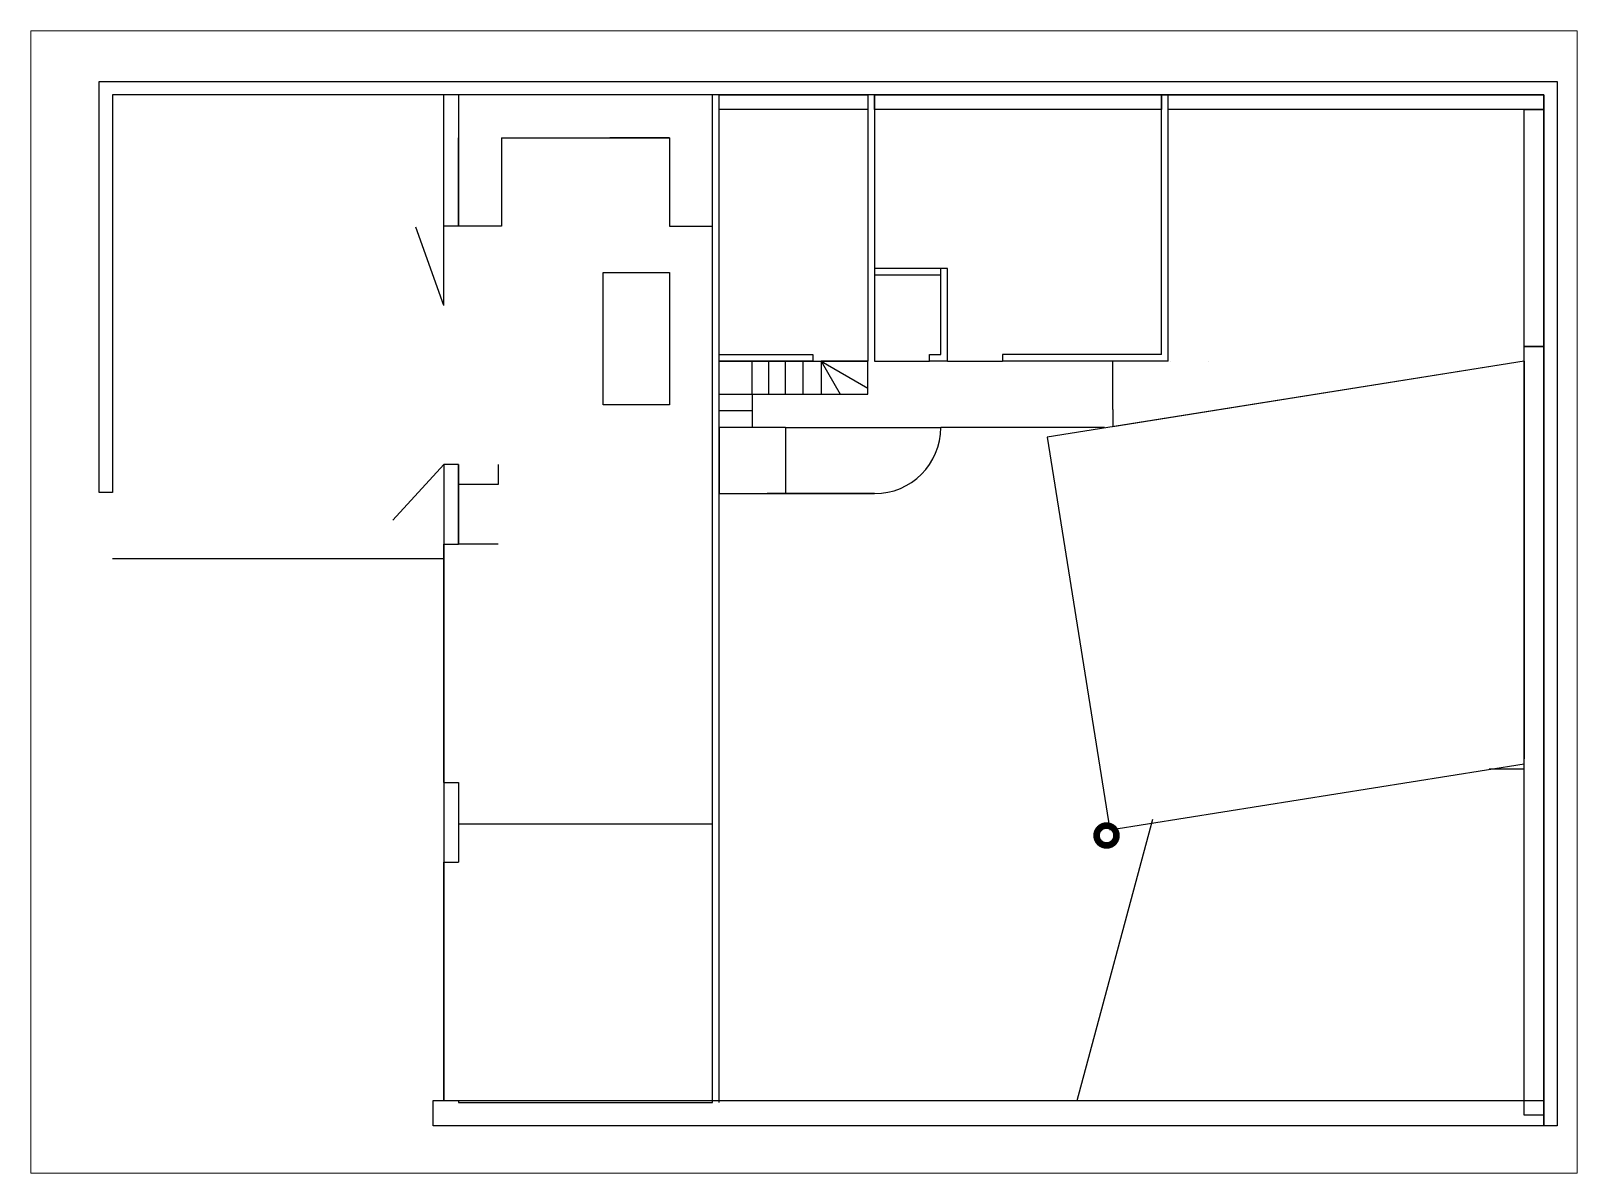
# Paper-space layout 'Layout1 (2)' of a CAD drawing. Header units: centimetres. Extents: x -23 to 210, y 125 to 297.
# The model-space entities are those that its viewports show. They can reach past a viewport. Long polylines and large blocks are cut down to what shows.
import ezdxf

# ---------------------------------------------------------------- set-up
doc = ezdxf.new("R2010")
doc.units = ezdxf.units.CM
for name, color, linetype in [('A-terrasse-exterieur', 36, 'Continuous'), ('A-Wall', 30, 'Continuous'), ('AC-Calcul ratios', 4, 'Continuous'), ('DONUT', 240, 'Continuous'), ('I-Cloison', 11, 'Continuous'), ('I-STAIRS', 44, 'Continuous'), ('IS-Ouate', 253, 'Continuous'), ('Isolant pourtour radier', 36, 'Continuous'), ('Meubles', 3, 'Continuous'), ('Mur de soutenement', 1, 'Continuous'), ('Plan de masse ou contour exterieur', 30, 'Continuous'), ('Portes', 3, 'Continuous'), ('Title Block', 250, 'Continuous')]:
    doc.layers.add(name, color=color, linetype=linetype)
doc.layers.get('Title Block').off()

# ---------------------------------------------------------------- blocks, each defined once
blk = doc.blocks.new('A$C85e816c1')
at = {"layer": 'DONUT', "const_width": 100}
blk.add_lwpolyline([(-150, 0, 1), (150, 0, 1)], format="xyb", close=True, dxfattribs=at)

msp = doc.modelspace()

# ---------------------------------------------------------------- linework, layer by layer
at = {"layer": 'A-terrasse-exterieur'}
msp.add_line((55786, 60216), (60786, 60216), dxfattribs=at)
at = {"layer": 'A-Wall'}
for p, q in [((68116, 63296), (68116, 63296)), ((61006, 61636), (60786, 61636)), ((60786, 60436), (61006, 60436)), ((60786, 56836), (61006, 56836)), ((60786, 55636), (61006, 55636))]:
    msp.add_line(p, q, dxfattribs=at)
for points in [[(61006, 67216), (61006, 65236), (60786, 65236), (60786, 67216)], [(60786, 61636), (60786, 52036)], [(61006, 61636), (61006, 60436)], [(61006, 56836), (61006, 55636)]]:
    msp.add_lwpolyline(points, dxfattribs=at)
msp.add_lwpolyline([(60626, 52036), (77386, 52036), (77386, 51656), (60626, 51656)], close=True, dxfattribs=at)
at = {"layer": 'AC-Calcul ratios'}
for p, q in [((77086, 57036), (76559, 57036)), ((77086, 52036), (77086, 57036)), ((70342, 52036), (71484, 56282)), ((71197, 52036), (77086, 52036))]:
    msp.add_line(p, q, dxfattribs=at)
msp.add_lwpolyline([(77086, 63196), (69892, 62047), (70837, 56122), (77086, 57120)], close=True, dxfattribs=at)
at = {"layer": 'I-Cloison'}
for p, q in [((64840, 52006), (64840, 67216)), ((64940, 52006), (64940, 67216)), ((67186, 67216), (67186, 63196)), ((67286, 67216), (67286, 63196)), ((71396, 67216), (71616, 67216)), ((71616, 63296), (71616, 67216)), ((71716, 63196), (71716, 67216)), ((67286, 65426), (67286, 64026)), ((68286, 64496), (67286, 64496)), ((68286, 64026), (68286, 64596)), ((68386, 63196), (68386, 64596)), ((68286, 63296), (68286, 64026)), ((68116, 63196), (68116, 63296)), ((68116, 63296), (68286, 63296)), ((71616, 63296), (69216, 63296)), ((69216, 63296), (69216, 63196)), ((68286, 63196), (68116, 63196)), ((68386, 63196), (68286, 63196)), ((71716, 63196), (69216, 63196)), ((77086, 63196), (70883, 62206)), ((77086, 63196), (77086, 57196)), ((74486, 62781), (74486, 62781)), ((70883, 62466), (70883, 62206)), ((61006, 60436), (61006, 61636)), ((61606, 61636), (61606, 61336)), ((61606, 61636), (61606, 61336)), ((61606, 61336), (61006, 61336)), ((61606, 60436), (61006, 60436)), ((61006, 56206), (61006, 55636)), ((64840, 56206), (61836, 56206)), ((64840, 52006), (64840, 56206)), ((61006, 52006), (64840, 52006))]:
    msp.add_line(p, q, dxfattribs=at)
for points in [[(68386, 64596), (67295, 64596)], [(64940, 63296), (66356, 63296), (66356, 63196), (64940, 63196)], [(61006, 52036), (61006, 52006)]]:
    msp.add_lwpolyline(points, dxfattribs=at)
at = {"layer": 'I-STAIRS'}
for p, q in [((64940, 62196), (64940, 63196)), ((64940, 63196), (66480, 63196)), ((65440, 62696), (65440, 63196)), ((65690, 62696), (65690, 63196)), ((65940, 62696), (65940, 63196)), ((66210, 62696), (66210, 63196)), ((66480, 63196), (66480, 62696)), ((66480, 63196), (66768, 62696)), ((71756, 63196), (71756, 63196)), ((72326, 63196), (72326, 63196)), ((65440, 62696), (65440, 62196)), ((65440, 62446), (64940, 62446)), ((64940, 62196), (64940, 61196)), ((65440, 62196), (64940, 62196)), ((65940, 62196), (65440, 62196)), ((65940, 62196), (65940, 61196)), ((65940, 62196), (68286, 62196)), ((66210, 62196), (66210, 62196)), ((70756, 62196), (68286, 62196)), ((68286, 62196), (68286, 62196)), ((64940, 61196), (67286, 61196)), ((67286, 61196), (65666, 61196)), ((67286, 61196), (67286, 61196))]:
    msp.add_line(p, q, dxfattribs=at)
msp.add_lwpolyline([(64940, 62696), (67186, 62696), (67186, 63196), (66480, 63196), (67186, 62788)], dxfattribs=at)
msp.add_arc((67286, 62196), 1000, 270, 0, dxfattribs=at)
at = {"layer": 'IS-Ouate'}
for points in [[(64940, 67216), (67186, 67216), (67186, 66996), (64940, 66996), (64940, 67216)], [(67286, 67216), (71616, 67216), (71616, 66996), (67286, 66996), (67286, 67216)], [(71716, 67216), (77386, 67216), (77386, 66996), (71716, 66996), (71716, 67216)], [(77386, 63416), (77086, 63416), (77086, 66996), (77386, 66996), (77386, 63416)]]:
    msp.add_lwpolyline(points, dxfattribs=at)
at = {"layer": 'Isolant pourtour radier'}
msp.add_lwpolyline([(77386, 51816), (77086, 51816), (77086, 63416), (77386, 63416)], close=True, dxfattribs=at)
at = {"layer": 'Meubles'}
for p, q in [((61656, 66566), (62556, 66566)), ((64190, 66566), (63290, 66566))]:
    msp.add_line(p, q, dxfattribs=at)
for points in [[(61006, 67216), (61006, 66566)], [(61656, 66566), (64190, 66566), (64190, 66566), (64190, 65236), (64840, 65236), (64840, 67216), (61006, 67216)], [(61656, 66566), (61656, 65236), (61006, 65236), (61006, 66566)]]:
    msp.add_lwpolyline(points, dxfattribs=at)
at = {"layer": 'Mur de soutenement'}
for points in [[(55586, 67216), (55586, 67416), (77586, 67416), (77586, 67216)], [(55786, 67216), (55786, 61216), (55586, 61216), (55586, 67416), (55786, 67416)], [(77386, 67216), (55786, 67216)], [(70826, 67216), (73126, 67216)], [(77386, 67416), (77586, 67416), (77586, 51656), (77386, 51656), (77386, 67216)]]:
    msp.add_lwpolyline(points, dxfattribs=at)
at = {"layer": 'Plan de masse ou contour exterieur'}
msp.add_lwpolyline([(63190, 64536), (64190, 64536), (64190, 62536), (63190, 62536)], close=True, dxfattribs=at)
at = {"layer": 'Portes'}
for p, q in [((60786, 64036), (60366, 65219)), ((60786, 64036), (60786, 65236)), ((66356, 63196), (67186, 63196)), ((67286, 63196), (68116, 63196)), ((68386, 63196), (69216, 63196)), ((70883, 62466), (70883, 63196)), ((64840, 61264), (64840, 62094)), ((60786, 61636), (60015, 60798)), ((60786, 56836), (60786, 60436)), ((61836, 56206), (61006, 56206)), ((60786, 52036), (60786, 55636))]:
    msp.add_line(p, q, dxfattribs=at)

# ---------------------------------------------------------------- block references
at = {"layer": 'Title Block'}
msp.add_blockref('A$C85e816c1', (70786, 56036), dxfattribs=at)

psp = doc.layouts.new('Layout1 (2)')

# ---------------------------------------------------------------- viewports
at = {"layer": 'Meubles', "transparency": 33554457, "view_target_point": (1257.38, 1825)}
psp.add_viewport(center=(93.23, 210.85), size=(233.3, 172.3976), view_center_point=(64963.47, 57735.98), view_height=17239.7615, dxfattribs=at)

doc.saveas('drawing.dxf')
